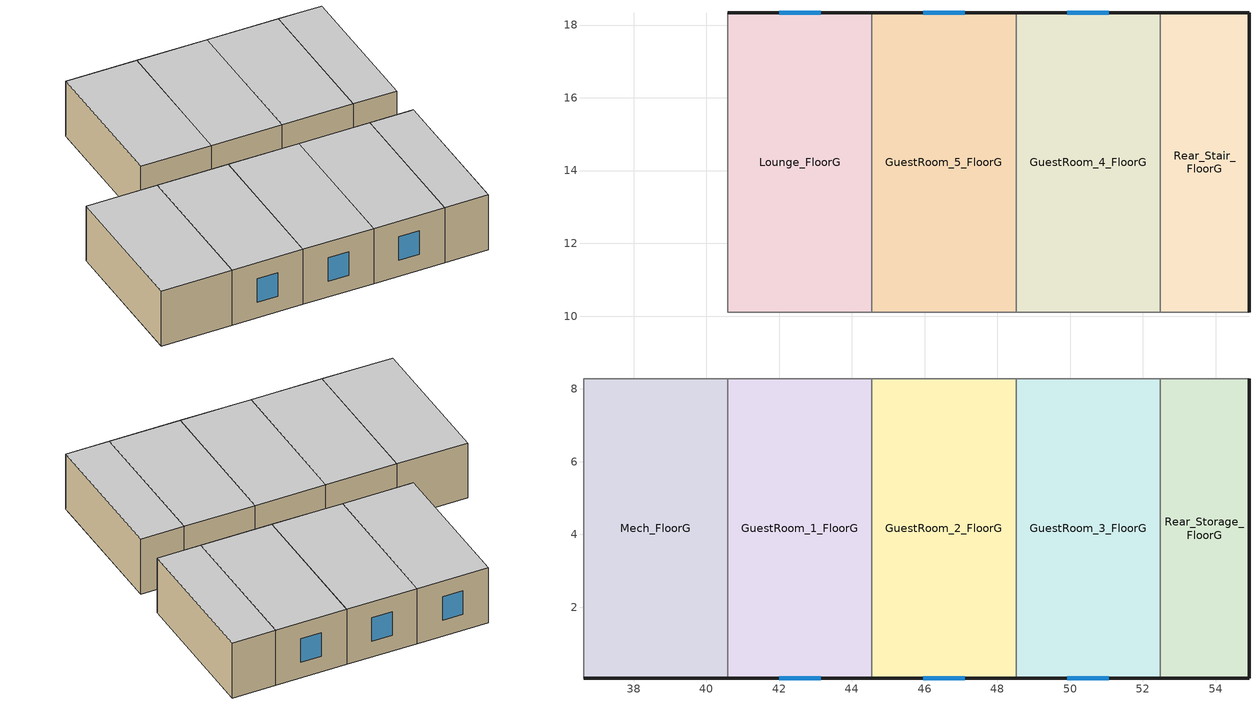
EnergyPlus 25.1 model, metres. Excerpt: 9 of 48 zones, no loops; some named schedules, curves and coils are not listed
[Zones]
Lounge_FloorG
 floor outside (OtherFloorU071): 44.55,18.34 44.55,10.11 40.59,10.11 40.59,18.34 z0
 wall outside (ExtWall_MetalFramed_NonRes): 44.55,18.34 40.59,18.34 z0:3.35
 wall to Corridor_FloorG (IntWall_MetalFramed): 40.59,10.11 44.55,10.11 z0:3.35
 wall to GuestRoom_5_FloorG (IntWall_MetalFramed): 44.55,10.11 44.55,18.34 z0:3.35
 wall to Laundry_FloorG (IntWall_MetalFramed): 40.59,18.34 40.59,10.11 z0:3.35
 window (FixedWindow_NonRes): 43.14,18.34 42,18.34 z0.95:2.4
 ceiling to GuestRoom_15_18_FloorM (IntFloor Reversed): 44.55,10.11 44.55,18.34 40.59,18.34 40.59,10.11 z3.35
GuestRoom_1_FloorG
 floor outside (OtherFloorU039): 44.55,8.28 44.55,0.05 40.59,0.05 40.59,8.28 z0
 wall outside (ExtWall_MetalFramed_GuestRooms): 40.59,0.05 44.55,0.05 z0:3.35
 wall to Corridor_FloorG (IntWall_MetalFramed): 44.55,8.28 40.59,8.28 z0:3.35
 wall to Mech_FloorG (IntWall_MetalFramed): 40.59,8.28 40.59,0.05 z0:3.35
 wall to GuestRoom_2_FloorG (IntWall_MetalFramed): 44.55,0.05 44.55,8.28 z0:3.35
 window (FixedWindow_GuestRooms): 42,0.05 43.14,0.05 z0.95:2.4
 ceiling to GuestRoom_9_12_FloorM (IntFloor Reversed): 44.55,0.05 44.55,8.28 40.59,8.28 40.59,0.05 z3.35
GuestRoom_2_FloorG
 floor outside (OtherFloorU039): 48.51,8.28 48.51,0.05 44.55,0.05 44.55,8.28 z0
 wall outside (ExtWall_MetalFramed_GuestRooms): 44.55,0.05 48.51,0.05 z0:3.35
 wall to Corridor_FloorG (IntWall_MetalFramed): 48.51,8.28 44.55,8.28 z0:3.35
 wall to GuestRoom_3_FloorG (IntWall_MetalFramed): 48.51,0.05 48.51,8.28 z0:3.35
 window (FixedWindow_GuestRooms): 45.96,0.05 47.1,0.05 z0.95:2.4
 ceiling to GuestRoom_9_12_FloorM (IntFloor Reversed): 48.51,0.05 48.51,8.28 44.55,8.28 44.55,0.05 z3.35
GuestRoom_3_FloorG
 floor outside (OtherFloorU039): 52.47,8.28 52.47,0.05 48.51,0.05 48.51,8.28 z0
 wall outside (ExtWall_MetalFramed_GuestRooms): 48.51,0.05 52.47,0.05 z0:3.35
 wall to Corridor_FloorG (IntWall_MetalFramed): 52.47,8.28 48.51,8.28 z0:3.35
 wall to Rear_Storage_FloorG (IntWall_MetalFramed): 52.47,0.05 52.47,8.28 z0:3.35
 window (FixedWindow_GuestRooms): 49.92,0.05 51.06,0.05 z0.95:2.4
 ceiling to GuestRoom_13_FloorM (IntFloor Reversed): 52.47,0.05 52.47,8.28 48.51,8.28 48.51,0.05 z3.35
GuestRoom_4_FloorG
 floor outside (OtherFloorU039): 52.47,18.34 52.47,10.11 48.51,10.11 48.51,18.34 z0
 wall outside (ExtWall_MetalFramed_GuestRooms): 52.47,18.34 48.51,18.34 z0:3.35
 wall to Corridor_FloorG (IntWall_MetalFramed): 48.51,10.11 52.47,10.11 z0:3.35
 wall to Rear_Stair_FloorG (IntWall_MetalFramed): 52.47,10.11 52.47,18.34 z0:3.35
 wall to GuestRoom_5_FloorG (IntWall_MetalFramed): 48.51,18.34 48.51,10.11 z0:3.35
 window (FixedWindow_GuestRooms): 51.06,18.34 49.92,18.34 z0.95:2.4
 ceiling to GuestRoom_14_FloorM (IntFloor Reversed): 52.47,10.11 52.47,18.34 48.51,18.34 48.51,10.11 z3.35
GuestRoom_5_FloorG
 floor outside (OtherFloorU039): 48.51,18.34 48.51,10.11 44.55,10.11 44.55,18.34 z0
 wall outside (ExtWall_MetalFramed_GuestRooms): 48.51,18.34 44.55,18.34 z0:3.35
 wall to Corridor_FloorG (IntWall_MetalFramed): 44.55,10.11 48.51,10.11 z0:3.35
 window (FixedWindow_GuestRooms): 47.1,18.34 45.96,18.34 z0.95:2.4
 ceiling to GuestRoom_15_18_FloorM (IntFloor Reversed): 48.51,10.11 48.51,18.34 44.55,18.34 44.55,10.11 z3.35
Mech_FloorG
 floor outside (OtherFloorU071): 40.59,8.28 40.59,0.05 36.62,0.05 36.62,8.28 z0
 wall outside (ExtWall_MetalFramed_NonRes): 36.62,0.05 40.59,0.05 z0:3.35
 wall to Corridor_FloorG (IntWall_MetalFramed): 40.59,8.28 36.62,8.28 z0:3.35
 wall to Conference_FloorG (IntWall_MetalFramed): 36.62,8.28 36.62,0.05 z0:3.35
 ceiling to GuestRoom_9_12_FloorM (IntFloor Reversed): 40.59,0.05 40.59,8.28 36.62,8.28 36.62,0.05 z3.35
Rear_Stair_FloorG
 floor outside (OtherFloorU071): 54.91,18.34 54.91,10.11 52.47,10.11 52.47,18.34 z0
 wall outside (ExtWall_MetalFramed_NonRes): 54.91,10.11 54.91,18.34 52.47,18.34 z0:3.35
 wall to Corridor_FloorG (IntWall_MetalFramed): 52.47,10.11 54.91,10.11 z0:3.35
 ceiling to Rear_Stair_FloorM (IntFloor Reversed): 54.91,10.11 54.91,18.34 52.47,18.34 52.47,10.11 z3.35
Rear_Storage_FloorG
 floor outside (OtherFloorU071): 54.91,8.28 54.91,0.05 52.47,0.05 52.47,8.28 z0
 wall outside (ExtWall_MetalFramed_NonRes): 52.47,0.05 54.91,0.05 54.91,8.28 z0:3.35
 wall to Corridor_FloorG (IntWall_MetalFramed): 54.91,8.28 52.47,8.28 z0:3.35
 ceiling to Rear_Storage_FloorM (IntFloor Reversed): 54.91,0.05 54.91,8.28 52.47,8.28 52.47,0.05 z3.35
[Building]
HotelSmall: North Axis {deg}=0; Solar Distribution=FullExterior; Maximum Number of Warmup Days=50
[Site:Location]
FULLERTON: Latitude {deg}=38.58; Longitude {deg}=-121.49; Time Zone {hr}=-8; Elevation {m}=29.2608
[SizingPeriod:DesignDay] Day of Month=21; Day Type=SummerDesignDay; Dry-Bulb Temperature Range Modifier Type=DefaultMultipliers; Humidity Condition Type=WetBulb; Barometric Pressure {Pa}=100939; Wind Speed {m/s}=1.3; Wind Direction {deg}=210; Rain Indicator=No; Snow Indicator=No; Daylight Saving Time Indicator=No; Solar Model Indicator=ASHRAETau
Name | Month | Maximum Dry-Bulb Temperature {C} | Daily Dry-Bulb Temperature Range {deltaC} | Wetbulb or DewPoint at Maximum Dry-Bulb {C} | ASHRAE Clear Sky Optical Depth for Beam Irradiance (taub) | ASHRAE Clear Sky Optical Depth for Diffuse Irradiance (taud)
FULLERTON  August .4% Condns DB=>MCWB | 8 | 36.1 | 10.6 | 21.2 | 0.373 | 2.475
FULLERTON  July .4% Condns DB=>MCWB | 7 | 34.9 | 9.8 | 21.3 | 0.389 | 2.444
FULLERTON  June .4% Condns DB=>MCWB | 6 | 34.1 | 8.9 | 21.2 | 0.386 | 2.384
FULLERTON  November .4% Condns DB=>MCWB | 11 | 33.1 | 12.3 | 15.2 | 0.317 | 2.593
[Site:WaterMainsTemperature]
Calculation Method=Schedule; Temperature Schedule=WaterMainCZ08
[Material] Thermal Absorptance=0.9; Solar Absorptance=0.7
Name | Roughness | Thickness {m} | Conductivity {W/m-K} | Density {kg/m3} | Specific Heat {J/kg-K} | Visible Absorptance
Air - Metal Wall Framing - 16 or 24 in. OC | Smooth | 0.1397 | 1.22017 | 1.28148 | 1004.832 | 0.7
ExtWall_MetalFramed_NonRes Insulation | Smooth | 0.0560578 | 0.0230188 | 16.0185 | 1130.436 | 0.7
Gypsum Board - 5/8 in. | MediumRough | 0.016002 | 0.158656 | 640.739 | 1130.436 | 0.8
Stucco - 7/8 in. | MediumRough | 0.022352 | 0.700948 | 1855.1 | 837.36 | 0.8
Concrete - 140 lb/ft3 - 4 in. | MediumRough | 0.1016 | 1.9514 | 2239.06 | 921.096 | 0.8
Carpet - 3/4 in. | Smooth | 0.01905 | 0.0455183 | 288.332 | 1381.644 | 0.8
Metal Deck - 1/16 in. | MediumRough | 0.0015875 | 45.3452 | 7820.53 | 502.416 | 0.8
Plywood - 5/8 in | Smooth | 0.016002 | 0.11544 | 480.554 | 1884.06 | 0.7
ExtWall_MetalFramed_GuestRooms Insulation | Smooth | 0.0293878 | 0.0230188 | 16.0185 | 1130.436 | 0.7
Insulation | Smooth | 0.08636 | 0.0230188 | 16.0185 | 1130.436 | 0.7
[WindowMaterial:SimpleGlazingSystem] U-Factor {W/m2-K}=2.04417; Solar Heat Gain Coefficient=0.25; Visible Transmittance=0.42
FixedWindow_NonRes Material; FixedWindow_GuestRooms Material
[Construction]
FixedWindow_NonRes: FixedWindow_NonRes Material
IntWall_MetalFramed: Gypsum Board - 5/8 in., Air - Metal Wall Framing - 16 or 24 in. OC, Gypsum Board - 5/8 in.
ExtWall_MetalFramed_NonRes: Stucco - 7/8 in., ExtWall_MetalFramed_NonRes Insulation, Air - Metal Wall Framing - 16 or 24 in. OC, Gypsum Board - 5/8 in.
FixedWindow_GuestRooms: FixedWindow_GuestRooms Material
IntFloor Reversed: Carpet - 3/4 in., Concrete - 140 lb/ft3 - 4 in., Metal Deck - 1/16 in.
ExtWall_MetalFramed_GuestRooms: Stucco - 7/8 in., ExtWall_MetalFramed_GuestRooms Insulation, Air - Metal Wall Framing - 16 or 24 in. OC, Gypsum Board - 5/8 in.
OtherFloorU039; OtherFloorU071: Insulation, Plywood - 5/8 in, Carpet - 3/4 in.
[ZONE] Type=1; Multiplier=1; Ceiling Height=autocalculate; Volume=autocalculate; Part of Total Floor Area=Yes
Name | Floor Area
Lounge_FloorG; GuestRoom_4_FloorG; GuestRoom_5_FloorG | 32.6117
Rear_Stair_FloorG | 20.0745
Rear_Storage_FloorG | 20.0754
GuestRoom_1_FloorG; GuestRoom_2_FloorG; GuestRoom_3_FloorG; Mech_FloorG | 32.6145
[PEOPLE]
People_Mech_FloorG: Zone or ZoneList or Space or SpaceList=Mech_FloorG; Number of People Schedule=HotelSmallAssemblyOccupancy; Number of People Calculation Method=People/Area; People per Floor Area=0; Fraction Radiant=0.3; Sensible Heat Fraction=autocalculate; Activity Level Schedule=CommonAreaPeopleActivityLevel; Carbon Dioxide Generation Rate=3.82e-08; Enable ASHRAE 55 Comfort Warnings=No; Mean Radiant Temperature Calculation Type=EnclosureAveraged; Clothing Insulation Calculation Method=ClothingInsulationSchedule; Cold Stress Temperature Threshold=15.56; Heat Stress Temperature Threshold=30
[LIGHTS]
Lights_Mech_FloorG: Zone or ZoneList or Space or SpaceList=Mech_FloorG; Schedule=HotelSmallAssemblyLights; Design Level Calculation Method=Watts/Area; Watts per Floor Area=4.30556; Return Air Fraction=0; Fraction Radiant=0.58; Fraction Visible=0; Fraction Replaceable=1; EndUse Subcategory=ComplianceLtg; Return Air Fraction Calculated from Plenum Temperature=No; Return Air Fraction Function of Plenum Temperature Coefficient 1=0; Return Air Fraction Function of Plenum Temperature Coefficient 2=0
[ELECTRICEQUIPMENT]
Equip_Mech_FloorG: Zone or ZoneList or Space or SpaceList=Mech_FloorG; Schedule=HotelSmallAssemblyElecEquipment; Design Level Calculation Method=Watts/Area; Watts per Floor Area=32.2917; Fraction Latent=0; Fraction Radiant=0.2; Fraction Lost=0; EndUse Subcategory=Receptacle
[ZONEINFILTRATION:DESIGNFLOWRATE] Design Flow Rate Calculation Method=Flow/ExteriorWallArea; Flow Rate per Exterior Surface Area=0.00146152; Constant Term Coefficient=1; Temperature Term Coefficient=0; Velocity Term Coefficient=0.224052; Velocity Squared Term Coefficient=0; Density Basis=Outdoor
Name | Zone or ZoneList or Space or SpaceList | Schedule
Infil_Lounge_FloorG | Lounge_FloorG | HotelSmallResidentialCommonInfiltration
Infil_Rear_Stair_FloorG | Rear_Stair_FloorG | HotelSmallResidentialCommonInfiltration
Infil_Rear_Storage_FloorG | Rear_Storage_FloorG | HotelSmallAssemblyInfiltration
Infil_GuestRoom_1_FloorG | GuestRoom_1_FloorG | HotelSmallResidentialLivingInfiltration
Infil_GuestRoom_2_FloorG | GuestRoom_2_FloorG | HotelSmallResidentialLivingInfiltration
Infil_GuestRoom_3_FloorG | GuestRoom_3_FloorG | HotelSmallResidentialLivingInfiltration
Infil_GuestRoom_4_FloorG | GuestRoom_4_FloorG | HotelSmallResidentialLivingInfiltration
Infil_GuestRoom_5_FloorG | GuestRoom_5_FloorG | HotelSmallResidentialLivingInfiltration
Infil_Mech_FloorG | Mech_FloorG | HotelSmallAssemblyInfiltration
[EXTERIOR:LIGHTS] Control Option=AstronomicalClock
Name | Schedule | Design Level | EndUse Subcategory
ExtLights_Motion_HotelSmall | HotelSmallExtLightingMotionCtrl | 1062.08 | Exterior Lighting - Motion
ExtLights_NonMotion_HotelSmall | HotelSmallExtLightingNonMotionCtrl | 742.683 | Exterior Lighting -NonMotion
[EXTERIOR:FUELEQUIPMENT]
Elevator_HotelSmall: Fuel Use Type=Electricity; Schedule=HotelSmallElevator; Design Level=16000; EndUse Subcategory=Elevators
[ZONECONTROL:THERMOSTAT]
ZC_Mech_FloorG: Zone or ZoneList=Mech_FloorG; Control Type Schedule=Mech_FloorG Zn Thermostat Schedule; Control 1=TSDSP_Mech_FloorG; Temperature Difference Between Cutout And Setpoint=0
[Sizing:Zone] Zone Cooling Design Supply Air Temperature Input Method=TemperatureDifference; Zone Cooling Design Supply Air Temperature {C}=14; Zone Heating Design Supply Air Temperature Input Method=TemperatureDifference; Zone Heating Design Supply Air Temperature {C}=40; Zone Cooling Design Supply Air Humidity Ratio {kgWater/kgDryAir}=0.0085; Zone Heating Design Supply Air Humidity Ratio {kgWater/kgDryAir}=0.008; Zone Heating Sizing Factor=1; Zone Cooling Sizing Factor=1; Cooling Design Air Flow Method=DesignDay; Cooling Design Air Flow Rate {m3/s}=0; Cooling Minimum Air Flow per Zone Floor Area {m3/s-m2}=0; Cooling Minimum Air Flow {m3/s}=0; Cooling Minimum Air Flow Fraction=0; Heating Design Air Flow Rate {m3/s}=0; Heating Maximum Air Flow per Zone Floor Area {m3/s-m2}=0; Heating Maximum Air Flow {m3/s}=0; Account for Dedicated Outdoor Air System=No; Zone Load Sizing Method=Sensible Load Only No Latent Load; Zone Latent Cooling Design Supply Air Humidity Ratio Input Method=HumidityRatioDifference; Zone Cooling Design Supply Air Humidity Ratio Difference {kgWater/kgDryAir}=0.005; Zone Latent Heating Design Supply Air Humidity Ratio Input Method=HumidityRatioDifference; Zone Humidification Design Supply Air Humidity Ratio Difference {kgWater/kgDryAir}=0.005
Name | Zone Cooling Design Supply Air Temperature Difference {deltaC} | Zone Heating Design Supply Air Temperature Difference {deltaC} | Design Specification Outdoor Air Object | Heating Design Air Flow Method | Heating Maximum Air Flow Fraction
Lounge_FloorG | 11.1111 | 13.8889 | DSOA_Lounge_FloorG | DesignDayWithLimit | 0.5
GuestRoom_1_FloorG | 11.1111 | 15 | DSOA_GuestRoom_1_FloorG | DesignDay | 0
GuestRoom_2_FloorG | 11.1111 | 15 | DSOA_GuestRoom_2_FloorG | DesignDay | 0
GuestRoom_3_FloorG | 11.1111 | 15 | DSOA_GuestRoom_3_FloorG | DesignDay | 0
GuestRoom_4_FloorG | 11.1111 | 15 | DSOA_GuestRoom_4_FloorG | DesignDay | 0
GuestRoom_5_FloorG | 11.1111 | 15 | DSOA_GuestRoom_5_FloorG | DesignDay | 0
Mech_FloorG | 8.33333 | 13.8889 | DSOA_Mech_FloorG | DesignDayWithLimit | 0.5
Rear_Stair_FloorG | 8.33333 | 13.8889 | DSOA_Rear_Stair_FloorG | DesignDayWithLimit | 0.5
Rear_Storage_FloorG | 8.33333 | 13.8889 | DSOA_Rear_Storage_FloorG | DesignDayWithLimit | 0.5
[ZoneHVAC:PackagedTerminalAirConditioner] Availability Schedule=Always On Discrete; Cooling Supply Air Flow Rate {m3/s}=autosize; Heating Supply Air Flow Rate {m3/s}=autosize; No Load Supply Air Flow Rate {m3/s}=autosize; No Load Supply Air Flow Rate Control Set To Low Speed=No; Cooling Outdoor Air Flow Rate {m3/s}=autosize; Heating Outdoor Air Flow Rate {m3/s}=autosize; No Load Outdoor Air Flow Rate {m3/s}=autosize; Fan Placement=BlowThrough; Capacity Control Method=None; Minimum Supply Air Temperature in Cooling Mode {C}=autosize; Maximum Supply Air Temperature in Heating Mode {C}=autosize
Name | Supply Air Fan | Heating Coil | Cooling Coil
BaseZnSys1-35 | BaseSys1 SupFan-35 | BaseSys1 CoilHtg-35 | BaseSys1 CoilClg-35
BaseZnSys1-36 | BaseSys1 SupFan-36 | BaseSys1 CoilHtg-36 | BaseSys1 CoilClg-36
BaseZnSys1-37 | BaseSys1 SupFan-37 | BaseSys1 CoilHtg-37 | BaseSys1 CoilClg-37
BaseZnSys1-38 | BaseSys1 SupFan-38 | BaseSys1 CoilHtg-38 | BaseSys1 CoilClg-38
BaseZnSys1-39 | BaseSys1 SupFan-39 | BaseSys1 CoilHtg-39 | BaseSys1 CoilClg-39
BaseZnSys1-40 | BaseSys1 SupFan-40 | BaseSys1 CoilHtg-40 | BaseSys1 CoilClg-40
BaseZnSys1-41 | BaseSys1 SupFan-41 | BaseSys1 CoilHtg-41 | BaseSys1 CoilClg-41
BaseZnSys1-42 | BaseSys1 SupFan-42 | BaseSys1 CoilHtg-42 | BaseSys1 CoilClg-42
BaseZnSys1-43 | BaseSys1 SupFan-43 | BaseSys1 CoilHtg-43 | BaseSys1 CoilClg-43
BaseZnSys1-44 | BaseSys1 SupFan-44 | BaseSys1 CoilHtg-44 | BaseSys1 CoilClg-44
BaseZnSys1-45 | BaseSys1 SupFan-45 | BaseSys1 CoilHtg-45 | BaseSys1 CoilClg-45
BaseZnSys1-46 | BaseSys1 SupFan-46 | BaseSys1 CoilHtg-46 | BaseSys1 CoilClg-46
BaseZnSys1-47 | BaseSys1 SupFan-47 | BaseSys1 CoilHtg-47 | BaseSys1 CoilClg-47
BaseZnSys1-48 | BaseSys1 SupFan-48 | BaseSys1 CoilHtg-48 | BaseSys1 CoilClg-48
[Zone equipment]
Lounge_FloorG: BaseZnSys1-37
GuestRoom_1_FloorG: GuestRoom_1_FloorG BaseExhFan, BaseZnSys1
GuestRoom_2_FloorG: GuestRoom_2_FloorG BaseExhFan, BaseZnSys1-2
GuestRoom_3_FloorG: GuestRoom_3_FloorG BaseExhFan, BaseZnSys1-3
GuestRoom_4_FloorG: GuestRoom_4_FloorG BaseExhFan, BaseZnSys1-4
GuestRoom_5_FloorG: GuestRoom_5_FloorG BaseExhFan, BaseZnSys1-5
Mech_FloorG: BaseZnSys1-44
Rear_Stair_FloorG: BaseZnSys1-46
Rear_Storage_FloorG: BaseZnSys1-47
[Fan:OnOff] Availability Schedule=Always On Discrete; Fan Total Efficiency=0.59; Pressure Rise {Pa}=967.81; Motor Efficiency=0.9; Motor In Airstream Fraction=1
Name | Maximum Flow Rate {m3/s} | Fan Power Ratio Function of Speed Ratio Curve | Fan Efficiency Ratio Function of Speed Ratio Curve
BaseSys1 SupFan | autosize | Fan On Off Power Curve | Fan On Off Efficiency Curve
BaseSys1 SupFan-2 | Autosize | Fan On Off Power Curve 1 | Fan On Off Efficiency Curve 1
BaseSys1 SupFan-3 | Autosize | Fan On Off Power Curve 2 | Fan On Off Efficiency Curve 2
BaseSys1 SupFan-4 | Autosize | Fan On Off Power Curve 3 | Fan On Off Efficiency Curve 3
BaseSys1 SupFan-5 | Autosize | Fan On Off Power Curve 4 | Fan On Off Efficiency Curve 4
BaseSys1 SupFan-6 | Autosize | Fan On Off Power Curve 5 | Fan On Off Efficiency Curve 5
BaseSys1 SupFan-7 | Autosize | Fan On Off Power Curve 6 | Fan On Off Efficiency Curve 6
BaseSys1 SupFan-8 | Autosize | Fan On Off Power Curve 7 | Fan On Off Efficiency Curve 7
BaseSys1 SupFan-9 | Autosize | Fan On Off Power Curve 8 | Fan On Off Efficiency Curve 8
BaseSys1 SupFan-10 | Autosize | Fan On Off Power Curve 9 | Fan On Off Efficiency Curve 9
BaseSys1 SupFan-11 | Autosize | Fan On Off Power Curve 10 | Fan On Off Efficiency Curve 10
BaseSys1 SupFan-12 | Autosize | Fan On Off Power Curve 11 | Fan On Off Efficiency Curve 11
BaseSys1 SupFan-13 | Autosize | Fan On Off Power Curve 12 | Fan On Off Efficiency Curve 12
BaseSys1 SupFan-14 | Autosize | Fan On Off Power Curve 13 | Fan On Off Efficiency Curve 13
BaseSys1 SupFan-15 | Autosize | Fan On Off Power Curve 14 | Fan On Off Efficiency Curve 14
BaseSys1 SupFan-16 | Autosize | Fan On Off Power Curve 15 | Fan On Off Efficiency Curve 15
BaseSys1 SupFan-17 | Autosize | Fan On Off Power Curve 16 | Fan On Off Efficiency Curve 16
BaseSys1 SupFan-18 | Autosize | Fan On Off Power Curve 17 | Fan On Off Efficiency Curve 17
BaseSys1 SupFan-19 | Autosize | Fan On Off Power Curve 18 | Fan On Off Efficiency Curve 18
BaseSys1 SupFan-20 | Autosize | Fan On Off Power Curve 19 | Fan On Off Efficiency Curve 19
BaseSys1 SupFan-21 | Autosize | Fan On Off Power Curve 20 | Fan On Off Efficiency Curve 20
BaseSys1 SupFan-22 | Autosize | Fan On Off Power Curve 21 | Fan On Off Efficiency Curve 21
BaseSys1 SupFan-23 | Autosize | Fan On Off Power Curve 22 | Fan On Off Efficiency Curve 22
BaseSys1 SupFan-24 | Autosize | Fan On Off Power Curve 23 | Fan On Off Efficiency Curve 23
BaseSys1 SupFan-25 | Autosize | Fan On Off Power Curve 24 | Fan On Off Efficiency Curve 24
BaseSys1 SupFan-26 | Autosize | Fan On Off Power Curve 25 | Fan On Off Efficiency Curve 25
BaseSys1 SupFan-27 | Autosize | Fan On Off Power Curve 26 | Fan On Off Efficiency Curve 26
BaseSys1 SupFan-28 | Autosize | Fan On Off Power Curve 27 | Fan On Off Efficiency Curve 27
BaseSys1 SupFan-29 | Autosize | Fan On Off Power Curve 28 | Fan On Off Efficiency Curve 28
BaseSys1 SupFan-30 | Autosize | Fan On Off Power Curve 29 | Fan On Off Efficiency Curve 29
BaseSys1 SupFan-31 | Autosize | Fan On Off Power Curve 30 | Fan On Off Efficiency Curve 30
BaseSys1 SupFan-32 | Autosize | Fan On Off Power Curve 31 | Fan On Off Efficiency Curve 31
BaseSys1 SupFan-33 | Autosize | Fan On Off Power Curve 32 | Fan On Off Efficiency Curve 32
BaseSys1 SupFan-34 | Autosize | Fan On Off Power Curve 33 | Fan On Off Efficiency Curve 33
BaseSys1 SupFan-35 | Autosize | Fan On Off Power Curve 34 | Fan On Off Efficiency Curve 34
BaseSys1 SupFan-36; BaseSys1 SupFan-37; BaseSys1 SupFan-38; BaseSys1 SupFan-39; BaseSys1 SupFan-40; BaseSys1 SupFan-41; BaseSys1 SupFan-42; BaseSys1 SupFan-43; BaseSys1 SupFan-44; BaseSys1 SupFan-45; BaseSys1 SupFan-46; BaseSys1 SupFan-47; BaseSys1 SupFan-48 | Autosize | Fan On Off Power Curve | Fan On Off Efficiency Curve
[Fan:ZoneExhaust] Fan Total Efficiency=0.55575; Pressure Rise {Pa}=683.321; System Availability Manager Coupling Mode=Decoupled
Name | Availability Schedule | Maximum Flow Rate {m3/s}
GuestRoom_1_FloorG BaseExhFan; GuestRoom_2_FloorG BaseExhFan; GuestRoom_3_FloorG BaseExhFan; GuestRoom_4_FloorG BaseExhFan; GuestRoom_5_FloorG BaseExhFan; GuestRoom_1_FloorM BaseExhFan; GuestRoom_13_FloorM BaseExhFan; GuestRoom_14_FloorM BaseExhFan; GuestRoom_19_FloorM BaseExhFan; GuestRoom_24_FloorM BaseExhFan; GuestRoom_1_FloorT BaseExhFan; GuestRoom_13_FloorT BaseExhFan; GuestRoom_14_FloorT BaseExhFan; GuestRoom_19_FloorT BaseExhFan; GuestRoom_24_FloorT BaseExhFan | HotelSmallResidentialLivingHVACAvail | 0.0235974
GuestRoom_2_5_FloorM BaseExhFan; GuestRoom_9_12_FloorM BaseExhFan; GuestRoom_15_18_FloorM BaseExhFan; GuestRoom_20_23_FloorM BaseExhFan; GuestRoom_2_5_FloorT BaseExhFan; GuestRoom_9_12_FloorT BaseExhFan; GuestRoom_15_18_FloorT BaseExhFan; GuestRoom_20_23_FloorT BaseExhFan | HotelSmallResidentialLivingHVACAvail | 0.0995809
GuestRoom_6_8_FloorM BaseExhFan; GuestRoom_6_8_FloorT BaseExhFan | HotelSmallResidentialLivingHVACAvail | 0.0802311
Laundry_FloorG BaseExhFan | HotelSmallResidentialCommonHVACAvail | 0.0995809
Restroom_FloorG BaseExhFan | HotelSmallResidentialLivingHVACAvail | 0.0424753
[Coil:Cooling:DX:SingleSpeed] Availability Schedule=Always On Discrete; Gross Rated Total Cooling Capacity {W}=autosize; Gross Rated Sensible Heat Ratio=Autosize; Rated Air Flow Rate {m3/s}=Autosize; 2017 Rated Evaporator Fan Power Per Volume Flow Rate {W/(m3/s)}=773.3; Total Cooling Capacity Function of Temperature Curve=CoilClgDXQRatio_fTwbToadbSI; Total Cooling Capacity Function of Flow Fraction Curve=CoilClgDXSnglQRatio_fCFMRatio; Energy Input Ratio Function of Flow Fraction Curve=CoilClgDXSnglEIRRatio_fCFMRatio; Part Load Fraction Correlation Curve=CoilClgDXSEEREIRRatio_fQFrac; Minimum Outdoor Dry-Bulb Temperature for Compressor Operation {C}=-25; Condenser Type=AirCooled; Evaporative Condenser Effectiveness=0; Evaporative Condenser Air Flow Rate {m3/s}=Autosize; Evaporative Condenser Pump Rated Power Consumption {W}=Autosize; Crankcase Heater Capacity {W}=0; Maximum Outdoor Dry-Bulb Temperature for Crankcase Heater Operation {C}=0; Basin Heater Capacity {W/K}=0; Basin Heater Setpoint Temperature {C}=10
Name | Gross Rated Cooling COP {W/W} | Energy Input Ratio Function of Temperature Curve
BaseSys1 CoilClg | 4.02 | CoilClgDXSEEREIR_fTwbToadbSI-4
BaseSys1 CoilClg-2 | 4.02 | CoilClgDXSEEREIR_fTwbToadbSI-5
BaseSys1 CoilClg-3 | 4.02 | CoilClgDXSEEREIR_fTwbToadbSI-6
BaseSys1 CoilClg-4 | 4.28 | CoilClgDXSEEREIR_fTwbToadbSI-7
BaseSys1 CoilClg-5 | 4.28 | CoilClgDXSEEREIR_fTwbToadbSI-8
